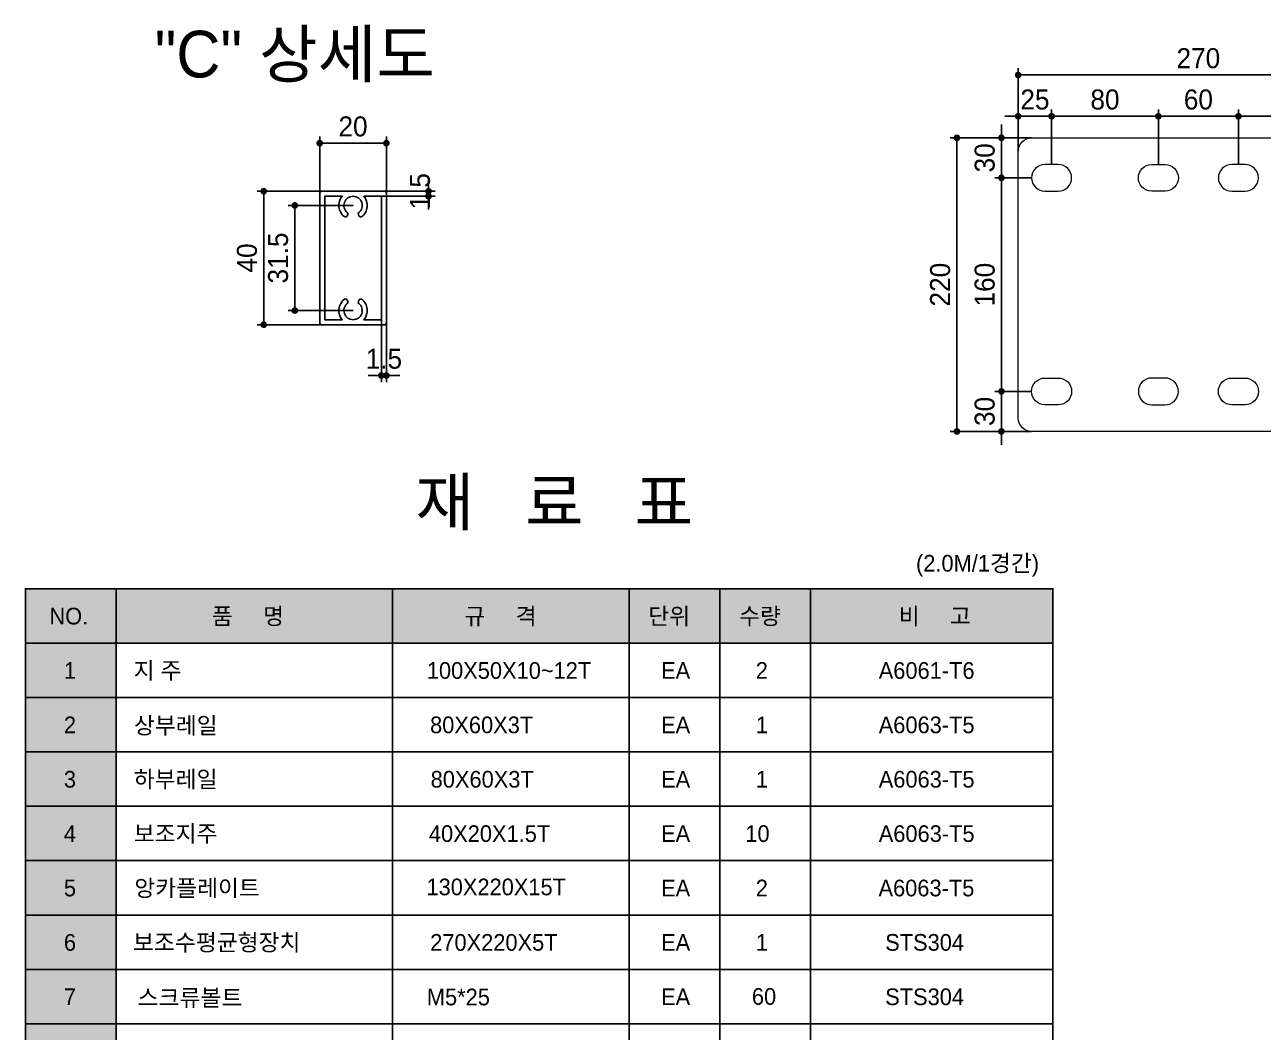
# Model space of a CAD drawing. Header units: millimetres. Extents: x 173610 to 224070, y -281283 to -269403.
# Drawn here: x 217797 to 221510, y -277770 to -274751 of the extents above; entities that cross this region are included whole.
import ezdxf
from ezdxf.enums import TextEntityAlignment as Align

# ---------------------------------------------------------------- set-up
doc = ezdxf.new("R2010")
doc.units = ezdxf.units.MM
for name, color, linetype in [('7', 7, 'Continuous'), ('CS-DIML', 1, 'Continuous'), ('CX-BORD-LIN1', 4, 'Continuous'), ('CZ-TEX1', 6, 'Continuous'), ('DIM01', 1, 'Continuous'), ('DIML', 1, 'Continuous'), ('TEXT02', 6, 'Continuous')]:
    doc.layers.add(name, color=color, linetype=linetype)
doc.styles.add('TB_BTXT', font='H2GTRE_1.TTF')
doc.styles.add('TEXT', font='Dotum_1.TTF')
doc.styles.add('돋움', font='Dotum_1.TTF')
doc.dimstyles.new('사본 일반도면_0100', dxfattribs={"dimtxt": 600, "dimasz": 200, "dimexe": 200, "dimexo": 0, "dimgap": 100, "dimtad": 1, "dimdec": 0, "dimlfac": 0.5, "dimzin": 0, "dimdsep": 46, "dimlunit": 6, "dimtxsty": 'TEXT', "dimblk": 'DOT', "dimcen": 0.09, "dimclrd": 1, "dimclre": 1, "dimclrt": 7, "dimadec": 8, "dimazin": 0, "dimtfac": 1, "dimtdec": 0, "dimtix": 1, "dimtmove": 2, "dimatfit": 3, "dimldrblk": 'DOT', "dimfxl": 200, "dimfrac": 2, "dimtolj": 1, "dimtzin": 0, "dimarcsym": 0})

# ---------------------------------------------------------------- blocks, each defined once
blk = doc.blocks.new('_Dot')
at = {"layer": 'DIML', "color": 140, "linetype": 'Continuous'}
blk.add_line((0, 0), (-1, 0), dxfattribs=at)
at = {"layer": 'DIML', "color": 140, "linetype": 'Continuous', "const_width": 0.5}
blk.add_lwpolyline([(-0.25, 0, 1), (0.25, 0, 1)], format="xyb", close=True, dxfattribs=at)
blk = doc.blocks.new('*D221')
at = {"layer": 'CS-DIML', "color": 140, "lineweight": -2}
for p, q in [((218686.6, -275249.9), (218493.8, -275249.9)), ((218513.8, -275269.9), (218513.8, -275629.9)), ((218686.6, -275649.9), (218493.8, -275649.9))]:
    blk.add_line(p, q, dxfattribs=at)
at = {"layer": 'Defpoints', "color": 0}
for p in [(218686.6, -275249.9), (218513.8, -275649.9), (218686.6, -275649.9)]:
    blk.add_point(p, dxfattribs=at)
at = {"layer": 'CS-DIML', "color": 140, "lineweight": -2, "xscale": 20, "yscale": 20, "zscale": 20}
for p, rotation in [((218513.8, -275249.9), 90), ((218513.8, -275649.9), 270)]:
    blk.add_blockref('_Dot', p, dxfattribs=dict(at, rotation=rotation))
at = {"layer": 'CS-DIML', "color": 140, "insert": (218463.8, -275449.9), "char_height": 60, "attachment_point": 5, "rotation": 90, "style": 'TEXT'}
blk.add_mtext('\\A1;40', dxfattribs=at)
blk = doc.blocks.new('*D222')
at = {"layer": 'CS-DIML', "color": 140, "lineweight": -2}
for p, q in [((218681.6, -275254.9), (218681.6, -275086)), ((218881.6, -275254.9), (218881.6, -275086)), ((218701.6, -275106), (218861.6, -275106))]:
    blk.add_line(p, q, dxfattribs=at)
at = {"layer": 'Defpoints', "color": 0}
for p in [(218881.6, -275106), (218681.6, -275254.9), (218881.6, -275254.9)]:
    blk.add_point(p, dxfattribs=at)
at = {"layer": 'CS-DIML', "color": 140, "lineweight": -2, "xscale": 20, "yscale": 20, "zscale": 20, "rotation": 180}
blk.add_blockref('_Dot', (218681.6, -275106), dxfattribs=at)
at = {"layer": 'CS-DIML', "color": 140, "lineweight": -2, "xscale": 20, "yscale": 20, "zscale": 20}
blk.add_blockref('_Dot', (218881.6, -275106), dxfattribs=at)
at = {"layer": 'CS-DIML', "color": 140, "insert": (218781.6, -275056), "char_height": 60, "attachment_point": 5, "style": 'TEXT'}
blk.add_mtext('\\A1;20', dxfattribs=at)
blk = doc.blocks.new('*D223')
at = {"layer": 'CS-DIML', "color": 140, "lineweight": -2}
for p, q in [((219007.8, -275229.9), (219007.8, -275209.9)), ((218866.6, -275264.9), (219027.8, -275264.9)), ((218876.6, -275249.9), (219027.8, -275249.9)), ((219007.8, -275264.9), (219007.8, -275249.9)), ((219007.8, -275284.9), (219007.8, -275304.9))]:
    blk.add_line(p, q, dxfattribs=at)
at = {"layer": 'Defpoints', "color": 0}
for p in [(218866.6, -275264.9), (218876.6, -275249.9), (219007.8, -275249.9)]:
    blk.add_point(p, dxfattribs=at)
at = {"layer": 'CS-DIML', "color": 140, "lineweight": -2, "xscale": 20, "yscale": 20, "zscale": 20}
for p, rotation in [((219007.8, -275249.9), 270), ((219007.8, -275264.9), 90)]:
    blk.add_blockref('_Dot', p, dxfattribs=dict(at, rotation=rotation))
at = {"layer": 'CS-DIML', "color": 140, "insert": (218982.6, -275250), "char_height": 60, "attachment_point": 5, "rotation": 90, "style": 'TEXT'}
blk.add_mtext('\\A1;1.5', dxfattribs=at)
blk = doc.blocks.new('*D224')
at = {"layer": 'CS-DIML', "color": 140, "lineweight": -2}
for p, q in [((218866.6, -275634.9), (218866.6, -275822.2)), ((218881.6, -275644.9), (218881.6, -275822.2)), ((218846.6, -275802.2), (218826.6, -275802.2)), ((218866.6, -275802.2), (218881.6, -275802.2)), ((218901.6, -275802.2), (218921.6, -275802.2))]:
    blk.add_line(p, q, dxfattribs=at)
at = {"layer": 'Defpoints', "color": 0}
for p in [(218866.6, -275634.9), (218881.6, -275644.9), (218881.6, -275802.2)]:
    blk.add_point(p, dxfattribs=at)
at = {"layer": 'CS-DIML', "color": 140, "lineweight": -2, "xscale": 20, "yscale": 20, "zscale": 20}
blk.add_blockref('_Dot', (218866.6, -275802.2), dxfattribs=at)
at = {"layer": 'CS-DIML', "color": 140, "lineweight": -2, "xscale": 20, "yscale": 20, "zscale": 20, "rotation": 180}
blk.add_blockref('_Dot', (218881.6, -275802.2), dxfattribs=at)
at = {"layer": 'CS-DIML', "color": 140, "insert": (218874.1, -275752.2), "char_height": 60, "attachment_point": 5, "style": 'TEXT'}
blk.add_mtext('\\A1;1.5', dxfattribs=at)
blk = doc.blocks.new('*D225')
at = {"layer": 'CS-DIML', "color": 140, "lineweight": -2}
for p, q in [((218781.6, -275292.4), (218587.1, -275292.4)), ((218607.1, -275312.4), (218607.1, -275587.4)), ((218781.6, -275607.4), (218587.1, -275607.4))]:
    blk.add_line(p, q, dxfattribs=at)
at = {"layer": 'Defpoints', "color": 0}
for p in [(218781.6, -275292.4), (218607.1, -275607.4), (218781.6, -275607.4)]:
    blk.add_point(p, dxfattribs=at)
at = {"layer": 'CS-DIML', "color": 140, "lineweight": -2, "xscale": 20, "yscale": 20, "zscale": 20}
for p, rotation in [((218607.1, -275292.4), 90), ((218607.1, -275607.4), 270)]:
    blk.add_blockref('_Dot', p, dxfattribs=dict(at, rotation=rotation))
at = {"layer": 'CS-DIML', "color": 140, "insert": (218557.1, -275449.9), "char_height": 60, "attachment_point": 5, "rotation": 90, "style": 'TEXT'}
blk.add_mtext('\\A1;31.5', dxfattribs=at)
blk = doc.blocks.new('A$C75642A9D')
at = {"layer": 'CX-BORD-LIN1', "color": 1, "lineweight": 0}
for points in [[(0, 210, -0.414214), (10, 220), (260, 220, -0.414214), (270, 210), (270, 10, -0.414214), (260, 0), (10, 0, -0.414214), (0, 10)], [(20, 200, 1), (20, 180), (30, 180, 1), (30, 200)], [(110, 200, -1), (110, 180), (100, 180, -1), (100, 200)], [(160, 200, 1), (160, 180), (170, 180, 1), (170, 200)], [(250, 200, -1), (250, 180), (240, 180, -1), (240, 200)], [(20, 20, -1), (20, 40), (30, 40, -1), (30, 20)], [(110, 20, 1), (110, 40), (100, 40, 1), (100, 20)], [(160, 20, -1), (160, 40), (170, 40, -1), (170, 20)], [(250, 20, 1), (250, 40), (240, 40, 1), (240, 20)]]:
    blk.add_lwpolyline(points, format="xyb", close=True, dxfattribs=at)
blk = doc.blocks.new('*D202')
at = {"layer": 'CS-DIML', "color": 140, "lineweight": -2}
for p, q in [((220776, -275129.8), (220776, -274881.5)), ((220796, -274901.5), (221836, -274901.5)), ((221856, -275129.8), (221856, -274881.5))]:
    blk.add_line(p, q, dxfattribs=at)
at = {"layer": 'Defpoints', "color": 0}
for p in [(221856, -274901.5), (220776, -275129.8), (221856, -275129.8)]:
    blk.add_point(p, dxfattribs=at)
at = {"layer": 'CS-DIML', "color": 140, "lineweight": -2, "xscale": 20, "yscale": 20, "zscale": 20, "rotation": 180}
blk.add_blockref('_Dot', (220776, -274901.5), dxfattribs=at)
at = {"layer": 'CS-DIML', "color": 140, "lineweight": -2, "xscale": 20, "yscale": 20, "zscale": 20}
blk.add_blockref('_Dot', (221856, -274901.5), dxfattribs=at)
at = {"layer": 'CS-DIML', "color": 140, "insert": (221316, -274851.5), "char_height": 60, "attachment_point": 5, "style": 'TEXT'}
blk.add_mtext('\\A1;270', dxfattribs=at)
blk = doc.blocks.new('*D203')
at = {"layer": 'CS-DIML', "color": 140, "lineweight": -2}
for p, q in [((220816, -275089.8), (220572.1, -275089.8)), ((220592.1, -275109.8), (220592.1, -275949.8)), ((220816, -275969.8), (220572.1, -275969.8))]:
    blk.add_line(p, q, dxfattribs=at)
at = {"layer": 'Defpoints', "color": 0}
for p in [(220816, -275089.8), (220592.1, -275969.8), (220816, -275969.8)]:
    blk.add_point(p, dxfattribs=at)
at = {"layer": 'CS-DIML', "color": 140, "lineweight": -2, "xscale": 20, "yscale": 20, "zscale": 20}
for p, rotation in [((220592.1, -275089.8), 90), ((220592.1, -275969.8), 270)]:
    blk.add_blockref('_Dot', p, dxfattribs=dict(at, rotation=rotation))
at = {"layer": 'CS-DIML', "color": 140, "insert": (220542, -275529.8), "char_height": 60, "attachment_point": 5, "rotation": 90, "style": 'TEXT'}
blk.add_mtext('\\A1;220', dxfattribs=at)
blk = doc.blocks.new('*D204')
at = {"layer": 'CS-DIML', "color": 140, "lineweight": -2}
for p, q in [((220776, -275129.8), (220776, -275005.3)), ((220876, -275169.8), (220876, -275005.3)), ((220756, -275025.3), (220736, -275025.3)), ((220776, -275025.3), (220876, -275025.3)), ((220896, -275025.3), (220916, -275025.3))]:
    blk.add_line(p, q, dxfattribs=at)
at = {"layer": 'Defpoints', "color": 0}
for p in [(220876, -275025.3), (220776, -275129.8), (220876, -275169.8)]:
    blk.add_point(p, dxfattribs=at)
at = {"layer": 'CS-DIML', "color": 140, "lineweight": -2, "xscale": 20, "yscale": 20, "zscale": 20}
blk.add_blockref('_Dot', (220776, -275025.3), dxfattribs=at)
at = {"layer": 'CS-DIML', "color": 140, "lineweight": -2, "xscale": 20, "yscale": 20, "zscale": 20, "rotation": 180}
blk.add_blockref('_Dot', (220876, -275025.3), dxfattribs=at)
at = {"layer": 'CS-DIML', "color": 140, "insert": (220826, -274975.3), "char_height": 60, "attachment_point": 5, "style": 'TEXT'}
blk.add_mtext('\\A1;25', dxfattribs=at)
blk = doc.blocks.new('*D205')
at = {"layer": 'CS-DIML', "color": 140, "lineweight": -2}
for p, q in [((220876, -275169.8), (220876, -275005.3)), ((221196, -275169.8), (221196, -275005.3)), ((220896, -275025.3), (221176, -275025.3))]:
    blk.add_line(p, q, dxfattribs=at)
at = {"layer": 'Defpoints', "color": 0}
for p in [(221196, -275025.3), (220876, -275169.8), (221196, -275169.8)]:
    blk.add_point(p, dxfattribs=at)
at = {"layer": 'CS-DIML', "color": 140, "lineweight": -2, "xscale": 20, "yscale": 20, "zscale": 20, "rotation": 180}
blk.add_blockref('_Dot', (220876, -275025.3), dxfattribs=at)
at = {"layer": 'CS-DIML', "color": 140, "lineweight": -2, "xscale": 20, "yscale": 20, "zscale": 20}
blk.add_blockref('_Dot', (221196, -275025.3), dxfattribs=at)
at = {"layer": 'CS-DIML', "color": 140, "insert": (221036, -274975.3), "char_height": 60, "attachment_point": 5, "style": 'TEXT'}
blk.add_mtext('\\A1;80', dxfattribs=at)
blk = doc.blocks.new('*D206')
at = {"layer": 'CS-DIML', "color": 140, "lineweight": -2}
for p, q in [((221196, -275169.8), (221196, -275005.3)), ((221436, -275169.8), (221436, -275005.3)), ((221216, -275025.3), (221416, -275025.3))]:
    blk.add_line(p, q, dxfattribs=at)
at = {"layer": 'Defpoints', "color": 0}
for p in [(221436, -275025.3), (221196, -275169.8), (221436, -275169.8)]:
    blk.add_point(p, dxfattribs=at)
at = {"layer": 'CS-DIML', "color": 140, "lineweight": -2, "xscale": 20, "yscale": 20, "zscale": 20, "rotation": 180}
blk.add_blockref('_Dot', (221196, -275025.3), dxfattribs=at)
at = {"layer": 'CS-DIML', "color": 140, "lineweight": -2, "xscale": 20, "yscale": 20, "zscale": 20}
blk.add_blockref('_Dot', (221436, -275025.3), dxfattribs=at)
at = {"layer": 'CS-DIML', "color": 140, "insert": (221316, -274975.3), "char_height": 60, "attachment_point": 5, "style": 'TEXT'}
blk.add_mtext('\\A1;60', dxfattribs=at)
blk = doc.blocks.new('*D208')
at = {"layer": 'CS-DIML', "color": 140, "lineweight": -2}
for p, q in [((221436, -275169.8), (221436, -275005.3)), ((221756, -275169.8), (221756, -275005.3)), ((221736, -275025.3), (221456, -275025.3))]:
    blk.add_line(p, q, dxfattribs=at)
at = {"layer": 'Defpoints', "color": 0}
for p in [(221436, -275025.3), (221436, -275169.8), (221756, -275169.8)]:
    blk.add_point(p, dxfattribs=at)
at = {"layer": 'CS-DIML', "color": 140, "lineweight": -2, "xscale": 20, "yscale": 20, "zscale": 20, "rotation": 180}
blk.add_blockref('_Dot', (221436, -275025.3), dxfattribs=at)
at = {"layer": 'CS-DIML', "color": 140, "lineweight": -2, "xscale": 20, "yscale": 20, "zscale": 20}
blk.add_blockref('_Dot', (221756, -275025.3), dxfattribs=at)
at = {"layer": 'CS-DIML', "color": 140, "insert": (221596, -274975.3), "char_height": 60, "attachment_point": 5, "style": 'TEXT'}
blk.add_mtext('\\A1;80', dxfattribs=at)
blk = doc.blocks.new('*D209')
at = {"layer": 'CS-DIML', "color": 140, "lineweight": -2}
for p, q in [((220725.6, -275069.8), (220725.6, -275049.8)), ((220816, -275089.8), (220705.6, -275089.8)), ((220725.6, -275089.8), (220725.6, -275209.8)), ((220816, -275209.8), (220705.6, -275209.8)), ((220725.6, -275229.8), (220725.6, -275249.8))]:
    blk.add_line(p, q, dxfattribs=at)
at = {"layer": 'Defpoints', "color": 0}
for p in [(220816, -275089.8), (220725.6, -275209.8), (220816, -275209.8)]:
    blk.add_point(p, dxfattribs=at)
at = {"layer": 'CS-DIML', "color": 140, "lineweight": -2, "xscale": 20, "yscale": 20, "zscale": 20}
for p, rotation in [((220725.6, -275089.8), 270), ((220725.6, -275209.8), 90)]:
    blk.add_blockref('_Dot', p, dxfattribs=dict(at, rotation=rotation))
at = {"layer": 'CS-DIML', "color": 140, "insert": (220675.6, -275149.8), "char_height": 60, "attachment_point": 5, "rotation": 90, "style": 'TEXT'}
blk.add_mtext('\\A1;30', dxfattribs=at)
blk = doc.blocks.new('*D210')
at = {"layer": 'CS-DIML', "color": 140, "lineweight": -2}
for p, q in [((220816, -275209.8), (220705.6, -275209.8)), ((220725.6, -275229.8), (220725.6, -275829.8)), ((220816, -275849.8), (220705.6, -275849.8))]:
    blk.add_line(p, q, dxfattribs=at)
at = {"layer": 'Defpoints', "color": 0}
for p in [(220816, -275209.8), (220725.6, -275849.8), (220816, -275849.8)]:
    blk.add_point(p, dxfattribs=at)
at = {"layer": 'CS-DIML', "color": 140, "lineweight": -2, "xscale": 20, "yscale": 20, "zscale": 20}
for p, rotation in [((220725.6, -275209.8), 90), ((220725.6, -275849.8), 270)]:
    blk.add_blockref('_Dot', p, dxfattribs=dict(at, rotation=rotation))
at = {"layer": 'CS-DIML', "color": 140, "insert": (220675.6, -275529.8), "char_height": 60, "attachment_point": 5, "rotation": 90, "style": 'TEXT'}
blk.add_mtext('\\A1;160', dxfattribs=at)
blk = doc.blocks.new('*D211')
at = {"layer": 'CS-DIML', "color": 140, "lineweight": -2}
for p, q in [((220725.6, -275829.8), (220725.6, -275809.8)), ((220816, -275849.8), (220705.6, -275849.8)), ((220725.6, -275969.8), (220725.6, -275849.8)), ((220816, -275969.8), (220705.6, -275969.8)), ((220725.6, -275989.8), (220725.6, -276009.8))]:
    blk.add_line(p, q, dxfattribs=at)
at = {"layer": 'Defpoints', "color": 0}
for p in [(220725.6, -275849.8), (220816, -275849.8), (220816, -275969.8)]:
    blk.add_point(p, dxfattribs=at)
at = {"layer": 'CS-DIML', "color": 140, "lineweight": -2, "xscale": 20, "yscale": 20, "zscale": 20}
for p, rotation in [((220725.6, -275849.8), 270), ((220725.6, -275969.8), 90)]:
    blk.add_blockref('_Dot', p, dxfattribs=dict(at, rotation=rotation))
at = {"layer": 'CS-DIML', "color": 140, "insert": (220675.6, -275909.8), "char_height": 60, "attachment_point": 5, "rotation": 90, "style": 'TEXT'}
blk.add_mtext('\\A1;30', dxfattribs=at)

msp = doc.modelspace()

# ---------------------------------------------------------------- hatches: boundary and pattern name
at = {"layer": 'DIM01'}
msp.add_hatch(color=254, dxfattribs=at).paths.add_polyline_path([(217799.9327, -276441.2439), (217799.9327, -279863.8922), (218071.5715, -279863.8922), (218071.5715, -276604.2272), (220879.6306, -276604.2272), (220879.6306, -276441.2439)])

# ---------------------------------------------------------------- linework, layer by layer
at = {"layer": '7', "color": 2, "linetype": 'ByBlock'}
for points in [[(218881.6368, -275254.9446, 0.414213562), (218876.6368, -275249.9446), (218686.6368, -275249.9446, 0.414213562), (218681.6368, -275254.9446), (218681.6368, -275644.9446, 0.414213562), (218686.6368, -275649.9446), (218876.6368, -275649.9446, 0.414213562), (218881.6368, -275644.9446)], [(218755.669, -275326.0887, -0.427867123), (218749.2331, -275264.9446), (218696.6368, -275264.9446), (218696.6368, -275634.9446), (218749.2331, -275634.9446, -0.427867123), (218755.669, -275573.8005, -0.453947696), (218763.0542, -275575.2586), (218765.5802, -275579.6338, -0.369663813), (218764.3865, -275586.0278, 2.835713274), (218798.887, -275586.0278, -0.369663813), (218797.6933, -275579.6338), (218800.2194, -275575.2586, -0.453947696), (218807.6045, -275573.8005, -0.427867123), (218814.0405, -275634.9446), (218866.6368, -275634.9446), (218866.6368, -275264.9446), (218814.0405, -275264.9446, -0.427867123), (218807.6045, -275326.0887, -0.453947696), (218800.2194, -275324.6306), (218797.6933, -275320.2553, -0.369663813), (218798.887, -275313.8614, 2.835713274), (218764.3865, -275313.8614, -0.369663813), (218765.5802, -275320.2553), (218763.0542, -275324.6306, -0.453947696)]]:
    msp.add_lwpolyline(points, format="xyb", close=True, dxfattribs=at)
at = {"layer": 'DIM01', "color": 0, "const_width": 5}
msp.add_lwpolyline([(220879.6306, -276441.2439), (220879.6306, -279863.8922), (217799.9327, -279863.8922), (217799.9327, -276441.2439), (220879.6306, -276441.2439)], dxfattribs=at)
at = {"layer": 'TEXT02', "color": 7}
for p, q in [((217799.9327, -276441.2439), (220879.6306, -276441.2439)), ((217799.9327, -276441.2439), (217799.9327, -279863.8922)), ((217799.9327, -276441.2439), (217799.9327, -279863.8922)), ((217799.9327, -276441.2439), (220879.6306, -276441.2439)), ((217799.9327, -276441.2439), (217799.9327, -279863.8922)), ((218071.5715, -276441.2439), (218071.5715, -279863.8922)), ((218899.7441, -276441.2439), (218899.7441, -279863.8922)), ((219609.3943, -276441.2439), (219609.3943, -279863.8922)), ((219881.0331, -276441.2439), (219881.0331, -279863.8922)), ((220152.6718, -276441.2439), (220152.6718, -279863.8922)), ((220879.6306, -276441.2439), (220879.6306, -279863.8922)), ((217799.9327, -276604.2272), (220879.6306, -276604.2272)), ((218071.5715, -276604.2272), (220879.6306, -276604.2272)), ((218071.5715, -276604.2272), (218071.5715, -279863.8922)), ((217799.9327, -276767.2104), (220879.6306, -276767.2104)), ((218071.5715, -276767.2104), (220879.6306, -276767.2104)), ((217799.9327, -276930.1937), (220879.6306, -276930.1937)), ((218071.5715, -276930.1937), (220879.6306, -276930.1937)), ((217799.9327, -277093.1769), (220879.6306, -277093.1769)), ((217799.9327, -277093.1769), (220879.6306, -277093.1769)), ((218071.5715, -277093.1769), (220879.6306, -277093.1769)), ((218071.5715, -277093.1769), (220879.6306, -277093.1769)), ((217799.9327, -277256.1602), (220879.6306, -277256.1602)), ((218071.5715, -277256.1602), (220879.6306, -277256.1602)), ((217799.9327, -277419.1434), (220879.6306, -277419.1434)), ((218071.5715, -277419.1434), (220879.6306, -277419.1434)), ((217799.9327, -277582.1267), (220879.6306, -277582.1267)), ((218071.5715, -277582.1267), (220879.6306, -277582.1267)), ((217799.9327, -277745.1099), (220879.6306, -277745.1099)), ((218071.5715, -277745.1099), (220879.6306, -277745.1099))]:
    msp.add_line(p, q, dxfattribs=at)

# ---------------------------------------------------------------- block references
at = {"color": 4, "xscale": 4, "yscale": 4, "zscale": 4}
msp.add_blockref('A$C75642A9D', (220776.0152, -275969.7992), dxfattribs=at)

# ---------------------------------------------------------------- texts
at = {"layer": 'CZ-TEX1', "style": 'TB_BTXT'}
for s, p in [('"C" 상세도', (218186.8746, -274908.9025)), ('재   료   표', (218968.8976, -276251.2873))]:
    msp.add_text(s, height=140, dxfattribs=at).set_placement(p)
at = {"layer": 'TEXT02', "color": 7, "style": '돋움'}
for s, p in [('(2.0M/1경간)', (220469.4204, -276389.9327)), ('NO.', (217871.2612, -276548.2812)), ('NO.', (217871.2612, -276548.2812)), ('품     명', (218358.3019, -276548.2812)), ('규     격', (219115.5628, -276548.2812)), ('단위', (219666.7116, -276548.2812)), ('수량', (219939.0046, -276548.2812)), ('비     고', (220417.7175, -276548.2812)), ('지 주', (218123.7752, -276711.2644)), ('1', (217914.7447, -276711.2644)), ('100X50X10~12T', (219002.8197, -276711.2644)), ('EA', (219705.1302, -276711.2644)), ('2', (219989.1056, -276711.2644)), ('A6061-T6', (220357.7194, -276711.2644)), ('2', (217914.7447, -276874.2477)), ('상부레일', (218124.7131, -276875.9504)), ('80X60X3T', (219012.6225, -276874.2477)), ('EA', (219705.1302, -276874.2477)), ('1', (219989.1056, -276874.2477)), ('A6063-T5', (220357.7194, -276874.2477)), ('3', (217914.7447, -277037.231)), ('하부레일', (218124.3008, -277037.231)), ('80X60X3T', (219014.2899, -277037.231)), ('EA', (219705.1302, -277037.231)), ('1', (219989.1056, -277037.231)), ('A6063-T5', (220357.7194, -277037.231)), ('4', (217914.7447, -277200.2142)), ('보조지주', (218124.1999, -277200.2142)), ('40X20X1.5T', (219009.0744, -277200.2142)), ('EA', (219705.1302, -277200.2142)), ('10', (219957.7399, -277200.2142)), ('A6063-T5', (220357.7194, -277200.2142)), ('5', (217914.7447, -277363.1975)), ('앙카플레이트', (218125.8567, -277363.1975)), ('130X220X15T', (219001.7572, -277359.998)), ('EA', (219705.1302, -277363.1975)), ('2', (219989.1056, -277363.1975)), ('A6063-T5', (220357.0275, -277363.1975)), ('보조수평균형장치', (218121.9847, -277526.1807)), ('6', (217914.7447, -277526.1807)), ('270X220X5T', (219012.9366, -277526.1807)), ('EA', (219705.1302, -277526.1807)), ('1', (219989.1056, -277526.1807)), ('STS304', (220377.0683, -277526.1807)), ('7', (217914.7447, -277689.164)), ('EA', (219705.1302, -277689.164)), ('60', (219977.4254, -277688.1913)), ('STS304', (220377.0683, -277689.164))]:
    msp.add_text(s, height=50, dxfattribs=at).set_placement(p)
for s, p in [('스크류볼트', (218292.833, -277667.0212)), ('M5*25', (219097.4289, -277664.8287))]:
    msp.add_text(s, height=50, dxfattribs=at).set_placement(p, align=Align.MIDDLE_CENTER)

# ---------------------------------------------------------------- dimensions: what is measured, and where the dimension line sits
at = {"layer": 'CS-DIML'}
for base, p1, p2, override, picture, middle in [((221856.0158, -274901.5067), (220776.0158, -275129.7992), (221856.0158, -275129.7992), {"dimscale": 0.1, "dimgap": 200, "dimlfac": 0.25, "dimclrd": 140, "dimclre": 140, "dimclrt": 140}, '*D202', (221316.0158, -274851.4659)), ((220876.0158, -275025.3166), (220776.0158, -275129.7992), (220876.0158, -275169.7992), {"dimscale": 0.1, "dimgap": 200, "dimlfac": 0.25, "dimclrd": 140, "dimclre": 140, "dimclrt": 140}, '*D204', (220826.0158, -274975.2759)), ((221196.0158, -275025.3166), (220876.0158, -275169.7992), (221196.0158, -275169.7992), {"dimscale": 0.1, "dimgap": 200, "dimlfac": 0.25, "dimclrd": 140, "dimclre": 140, "dimclrt": 140}, '*D205', (221036.0158, -274975.2759)), ((221436.0158, -275025.3166), (221196.0158, -275169.7992), (221436.0158, -275169.7992), {"dimscale": 0.1, "dimgap": 200, "dimlfac": 0.25, "dimclrd": 140, "dimclre": 140, "dimclrt": 140}, '*D206', (221316.0158, -274975.2759)), ((218881.6368, -275106.0004), (218681.6368, -275254.9446), (218881.6368, -275254.9446), {"dimscale": 0.1, "dimgap": 200, "dimlfac": 0.1, "dimclrd": 140, "dimclre": 140, "dimclrt": 140}, '*D222', (218781.6368, -275055.9597))]:
    dim = msp.add_linear_dim(base=base, p1=p1, p2=p2, dimstyle='사본 일반도면_0100', override=override, dxfattribs=at)
    dim.commit()
    dim.dimension.update_dxf_attribs({"geometry": picture, "text_midpoint": middle})
for base, p1, p2, angle, override, picture, middle in [((221436.0158, -275025.3166), (221756.0158, -275169.7992), (221436.0158, -275169.7992), 180, {"dimscale": 0.1, "dimgap": 200, "dimlfac": 0.25, "dimclrd": 140, "dimclre": 140, "dimclrt": 140}, '*D208', (221596.0158, -274975.2759)), ((220725.6174, -275209.7992), (220816.0158, -275089.7992), (220816.0158, -275209.7992), 90, {"dimscale": 0.1, "dimgap": 200, "dimlfac": 0.25, "dimclrd": 140, "dimclre": 140, "dimclrt": 140}, '*D209', (220675.5767, -275149.7992)), ((220592.0896, -275969.7992), (220816.0158, -275089.7992), (220816.0158, -275969.7992), 90, {"dimscale": 0.1, "dimgap": 200, "dimlfac": 0.25, "dimclrd": 140, "dimclre": 140, "dimclrt": 140}, '*D203', (220542.0489, -275529.7992)), ((220725.6174, -275849.7992), (220816.0158, -275209.7992), (220816.0158, -275849.7992), 90, {"dimscale": 0.1, "dimgap": 200, "dimlfac": 0.25, "dimclrd": 140, "dimclre": 140, "dimclrt": 140}, '*D210', (220675.5767, -275529.7992)), ((218513.8383, -275649.9446), (218686.6368, -275249.9446), (218686.6368, -275649.9446), 90, {"dimscale": 0.1, "dimgap": 200, "dimlfac": 0.1, "dimclrd": 140, "dimclre": 140, "dimclrt": 140}, '*D221', (218463.7976, -275449.9446)), ((220725.6174, -275849.7992), (220816.0158, -275969.7992), (220816.0158, -275849.7992), 270, {"dimscale": 0.1, "dimgap": 200, "dimlfac": 0.25, "dimclrd": 140, "dimclre": 140, "dimclrt": 140}, '*D211', (220675.5767, -275909.7992))]:
    dim = msp.add_linear_dim(base=base, p1=p1, p2=p2, angle=angle, dimstyle='사본 일반도면_0100', override=override, dxfattribs=at)
    dim.commit()
    dim.dimension.update_dxf_attribs({"geometry": picture, "text_midpoint": middle})
dim = msp.add_linear_dim(base=(219007.7583, -275249.9446), p1=(218866.6368, -275264.9446), p2=(218876.6368, -275249.9446), angle=90, text='1.5', dimstyle='사본 일반도면_0100', override={"dimscale": 0.1, "dimgap": 200, "dimlfac": 0.1, "dimclrd": 140, "dimclre": 140, "dimclrt": 140}, dxfattribs=at)
dim.commit()
dim.dimension.update_dxf_attribs({"geometry": '*D223', "text_midpoint": (218982.5655, -275250.0403), "dimtype": 160})
dim = msp.add_linear_dim(base=(218607.0974, -275607.4446), p1=(218781.6368, -275292.4446), p2=(218781.6368, -275607.4446), angle=90, text='31.5', dimstyle='사본 일반도면_0100', override={"dimscale": 0.1, "dimgap": 200, "dimlfac": 0.1, "dimclrd": 140, "dimclre": 140, "dimclrt": 140}, dxfattribs=at)
dim.commit()
dim.dimension.update_dxf_attribs({"geometry": '*D225', "text_midpoint": (218557.0567, -275449.9446)})
dim = msp.add_linear_dim(base=(218881.6368, -275802.2262), p1=(218866.6368, -275634.9446), p2=(218881.6368, -275644.9446), text='1.5', dimstyle='사본 일반도면_0100', override={"dimscale": 0.1, "dimgap": 200, "dimlfac": 0.1, "dimclrd": 140, "dimclre": 140, "dimclrt": 140}, dxfattribs=at)
dim.commit()
dim.dimension.update_dxf_attribs({"geometry": '*D224', "text_midpoint": (218874.1368, -275752.1855)})

doc.saveas('drawing.dxf')
